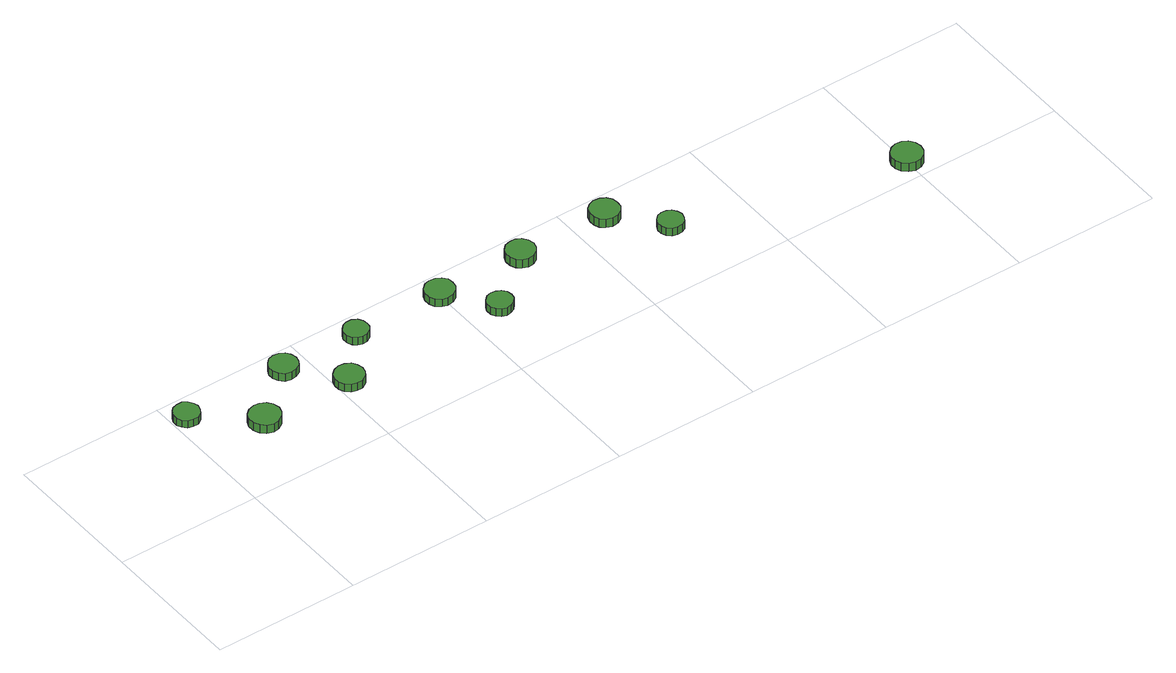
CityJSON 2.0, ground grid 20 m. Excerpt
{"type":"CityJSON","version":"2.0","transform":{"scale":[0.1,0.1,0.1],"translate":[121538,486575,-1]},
"CityObjects":{
"tree1":{"type":"SolitaryVegetationObject","attributes":{"function":"something"},"geometry":[{"type":"MultiSurface","lod":"1","boundaries":[[[0,1,2,3,4,5,6,7,8,9,10,11,12,13,14]],[[15,16,17,18,19,20,21,22,23,24,25,26,27,28,29]],[[0,29,28,1]],[[1,28,27,2]],[[2,27,26,3]],[[3,26,25,4]],[[4,25,24,5]],[[5,24,23,6]],[[6,23,22,7]],[[7,22,21,8]],[[8,21,20,9]],[[9,20,19,10]],[[10,19,18,11]],[[11,18,17,12]],[[12,17,16,13]],[[13,16,15,14]],[[14,15,29,0]]]}]},
"tree2":{"type":"SolitaryVegetationObject","attributes":{"function":"something"},"geometry":[{"type":"MultiSurface","lod":"1","boundaries":[[[30,31,32,33,34,35,36,37,38,39,40,41,42,43,44]],[[45,46,47,48,49,50,51,52,53,54,55,56,57,58,59]],[[30,59,58,31]],[[31,58,57,32]],[[32,57,56,33]],[[33,56,55,34]],[[34,55,54,35]],[[35,54,53,36]],[[36,53,52,37]],[[37,52,51,38]],[[38,51,50,39]],[[39,50,49,40]],[[40,49,48,41]],[[41,48,47,42]],[[42,47,46,43]],[[43,46,45,44]],[[44,45,59,30]]]}]},
"tree3":{"type":"SolitaryVegetationObject","attributes":{"function":"something"},"geometry":[{"type":"MultiSurface","lod":"1","boundaries":[[[60,61,62,63,64,65,66,67,68,69,70,71,72,73,74]],[[75,76,77,78,79,80,81,82,83,84,85,86,87,88,89]],[[60,89,88,61]],[[61,88,87,62]],[[62,87,86,63]],[[63,86,85,64]],[[64,85,84,65]],[[65,84,83,66]],[[66,83,82,67]],[[67,82,81,68]],[[68,81,80,69]],[[69,80,79,70]],[[70,79,78,71]],[[71,78,77,72]],[[72,77,76,73]],[[73,76,75,74]],[[74,75,89,60]]]}]},
"tree4":{"type":"SolitaryVegetationObject","attributes":{"function":"something"},"geometry":[{"type":"MultiSurface","lod":"1","boundaries":[[[90,91,92,93,94,95,96,97,98,99,100,101,102,103,104]],[[105,106,107,108,109,110,111,112,113,114,115,116,117,118,119]],[[90,119,118,91]],[[91,118,117,92]],[[92,117,116,93]],[[93,116,115,94]],[[94,115,114,95]],[[95,114,113,96]],[[96,113,112,97]],[[97,112,111,98]],[[98,111,110,99]],[[99,110,109,100]],[[100,109,108,101]],[[101,108,107,102]],[[102,107,106,103]],[[103,106,105,104]],[[104,105,119,90]]]}]},
"tree5":{"type":"SolitaryVegetationObject","attributes":{"function":"something"},"geometry":[{"type":"MultiSurface","lod":"1","boundaries":[[[120,121,122,123,124,125,126,127,128,129,130,131,132,133,134]],[[135,136,137,138,139,140,141,142,143,144,145,146,147,148,149]],[[120,149,148,121]],[[121,148,147,122]],[[122,147,146,123]],[[123,146,145,124]],[[124,145,144,125]],[[125,144,143,126]],[[126,143,142,127]],[[127,142,141,128]],[[128,141,140,129]],[[129,140,139,130]],[[130,139,138,131]],[[131,138,137,132]],[[132,137,136,133]],[[133,136,135,134]],[[134,135,149,120]]]}]},
"tree6":{"type":"SolitaryVegetationObject","attributes":{"function":"something"},"geometry":[{"type":"MultiSurface","lod":"1","boundaries":[[[150,151,152,153,154,155,156,157,158,159,160,161,162,163,164]],[[165,166,167,168,169,170,171,172,173,174,175,176,177,178,179]],[[150,179,178,151]],[[151,178,177,152]],[[152,177,176,153]],[[153,176,175,154]],[[154,175,174,155]],[[155,174,173,156]],[[156,173,172,157]],[[157,172,171,158]],[[158,171,170,159]],[[159,170,169,160]],[[160,169,168,161]],[[161,168,167,162]],[[162,167,166,163]],[[163,166,165,164]],[[164,165,179,150]]]}]},
"tree7":{"type":"SolitaryVegetationObject","attributes":{"function":"something"},"geometry":[{"type":"MultiSurface","lod":"1","boundaries":[[[180,181,182,183,184,185,186,187,188,189,190,191,192,193,194]],[[195,196,197,198,199,200,201,202,203,204,205,206,207,208,209]],[[180,209,208,181]],[[181,208,207,182]],[[182,207,206,183]],[[183,206,205,184]],[[184,205,204,185]],[[185,204,203,186]],[[186,203,202,187]],[[187,202,201,188]],[[188,201,200,189]],[[189,200,199,190]],[[190,199,198,191]],[[191,198,197,192]],[[192,197,196,193]],[[193,196,195,194]],[[194,195,209,180]]]}]},
"tree8":{"type":"SolitaryVegetationObject","attributes":{"function":"something"},"geometry":[{"type":"MultiSurface","lod":"1","boundaries":[[[210,211,212,213,214,215,216,217,218,219,220,221,222,223,224]],[[225,226,227,228,229,230,231,232,233,234,235,236,237,238,239]],[[210,239,238,211]],[[211,238,237,212]],[[212,237,236,213]],[[213,236,235,214]],[[214,235,234,215]],[[215,234,233,216]],[[216,233,232,217]],[[217,232,231,218]],[[218,231,230,219]],[[219,230,229,220]],[[220,229,228,221]],[[221,228,227,222]],[[222,227,226,223]],[[223,226,225,224]],[[224,225,239,210]]]}]},
"tree9":{"type":"SolitaryVegetationObject","attributes":{"function":"something"},"geometry":[{"type":"MultiSurface","lod":"1","boundaries":[[[240,241,242,243,244,245,246,247,248,249,250,251,252,253,254]],[[255,256,257,258,259,260,261,262,263,264,265,266,267,268,269]],[[240,269,268,241]],[[241,268,267,242]],[[242,267,266,243]],[[243,266,265,244]],[[244,265,264,245]],[[245,264,263,246]],[[246,263,262,247]],[[247,262,261,248]],[[248,261,260,249]],[[249,260,259,250]],[[250,259,258,251]],[[251,258,257,252]],[[252,257,256,253]],[[253,256,255,254]],[[254,255,269,240]]]}]},
"tree10":{"type":"SolitaryVegetationObject","attributes":{"function":"something"},"geometry":[{"type":"MultiSurface","lod":"1","boundaries":[[[270,271,272,273,274,275,276,277,278,279,280,281,282,283,284]],[[285,286,287,288,289,290,291,292,293,294,295,296,297,298,299]],[[270,299,298,271]],[[271,298,297,272]],[[272,297,296,273]],[[273,296,295,274]],[[274,295,294,275]],[[275,294,293,276]],[[276,293,292,277]],[[277,292,291,278]],[[278,291,290,279]],[[279,290,289,280]],[[280,289,288,281]],[[281,288,287,282]],[[282,287,286,283]],[[283,286,285,284]],[[284,285,299,270]]]}]},
"tree11":{"type":"SolitaryVegetationObject","attributes":{"function":"something"},"geometry":[{"type":"MultiSurface","lod":"1","boundaries":[[[300,301,302,303,304,305,306,307,308,309,310,311,312,313,314]],[[315,316,317,318,319,320,321,322,323,324,325,326,327,328,329]],[[300,329,328,301]],[[301,328,327,302]],[[302,327,326,303]],[[303,326,325,304]],[[304,325,324,305]],[[305,324,323,306]],[[306,323,322,307]],[[307,322,321,308]],[[308,321,320,309]],[[309,320,319,310]],[[310,319,318,311]],[[311,318,317,312]],[[312,317,316,313]],[[313,316,315,314]],[[314,315,329,300]]]}]}
},
"vertices":[
[38,167,19],[36,174,19],[32,180,19],[26,184,19],[18,184,19],[11,182,19],[6,177,19],[3,171,19],[3,163,19],[6,157,19],[11,152,19],[18,150,19],[26,150,19],[32,154,19],[36,160,19],[36,160,8],[32,154,8],[26,150,8],[18,150,8],[11,152,8],[6,157,8],[3,163,8],[3,171,8],[6,177,8],[11,182,8],[18,184,8],[26,184,8],[32,180,8],[36,174,8],[38,167,8],
[113,104,22],[111,113,22],[106,120,22],[98,124,22],[90,125,22],[81,122,22],[75,117,22],[71,109,22],[71,100,22],[75,92,22],[81,86,22],[90,83,22],[98,84,22],[106,89,22],[111,96,22],[111,96,9],[106,89,9],[98,84,9],[90,83,9],[81,86,9],[75,92,9],[71,100,9],[71,109,9],[75,117,9],[81,122,9],[90,125,9],[98,124,9],[106,120,9],[111,113,9],[113,104,9],
[185,167,21],[183,175,21],[179,181,21],[172,185,21],[164,186,21],[156,184,21],[150,178,21],[147,171,21],[147,163,21],[150,156,21],[156,150,21],[164,148,21],[172,149,21],[179,153,21],[183,159,21],[183,159,9],[179,153,9],[172,149,9],[164,148,9],[156,150,9],[150,156,9],[147,163,9],[147,171,9],[150,178,9],[156,184,9],[164,186,9],[172,185,9],[179,181,9],[183,175,9],[185,167,9],
[237,102,23],[235,110,23],[231,117,23],[223,121,23],[215,122,23],[207,119,23],[201,114,23],[198,106,23],[198,98,23],[201,91,23],[207,85,23],[215,83,23],[223,83,23],[231,88,23],[235,94,23],[235,94,11],[231,88,11],[223,83,11],[215,83,11],[207,85,11],[201,91,11],[198,98,11],[198,106,11],[201,114,11],[207,119,11],[215,122,11],[223,121,11],[231,117,11],[235,110,11],[237,102,11],
[291,166,21],[290,173,21],[286,179,21],[279,183,21],[272,183,21],[266,181,21],[261,176,21],[258,170,21],[258,163,21],[261,156,21],[266,152,21],[272,150,21],[279,150,21],[286,154,21],[290,160,21],[290,160,9],[286,154,9],[279,150,9],[272,150,9],[266,152,9],[261,156,9],[258,163,9],[258,170,9],[261,176,9],[266,181,9],[272,183,9],[279,183,9],[286,179,9],[290,173,9],[291,166,9],
[419,166,21],[418,174,21],[413,180,21],[406,184,21],[397,185,21],[390,183,21],[383,177,21],[380,170,21],[380,161,21],[383,154,21],[390,148,21],[397,146,21],[406,147,21],[413,151,21],[418,158,21],[418,158,9],[413,151,9],[406,147,9],[397,146,9],[390,148,9],[383,154,9],[380,161,9],[380,170,9],[383,177,9],[390,183,9],[397,185,9],[406,184,9],[413,180,9],[418,174,9],[419,166,9],
[461,103,24],[460,110,24],[455,116,24],[449,119,24],[442,120,24],[435,118,24],[430,113,24],[427,107,24],[427,99,24],[430,93,24],[435,88,24],[442,86,24],[449,87,24],[455,90,24],[460,96,24],[460,96,12],[455,90,12],[449,87,12],[442,86,12],[435,88,12],[430,93,12],[427,99,12],[427,107,12],[430,113,12],[435,118,12],[442,120,12],[449,119,12],[455,116,12],[460,110,12],[461,103,12],
[540,165,22],[538,173,22],[533,180,22],[526,184,22],[518,184,22],[510,182,22],[504,176,22],[501,169,22],[501,161,22],[504,153,22],[510,148,22],[518,145,22],[526,146,22],[533,150,22],[538,157,22],[538,157,9],[533,150,9],[526,146,9],[518,145,9],[510,148,9],[504,153,9],[501,161,9],[501,169,9],[504,176,9],[510,182,9],[518,184,9],[526,184,9],[533,180,9],[538,173,9],[540,165,9],
[665,164,23],[664,172,23],[659,179,23],[652,183,23],[643,184,23],[635,181,23],[629,176,23],[626,168,23],[626,160,23],[629,152,23],[635,147,23],[643,144,23],[652,145,23],[659,149,23],[664,156,23],[664,156,10],[659,149,10],[652,145,10],[643,144,10],[635,147,10],[629,152,10],[626,160,10],[626,168,10],[629,176,10],[635,181,10],[643,184,10],[652,183,10],[659,179,10],[664,172,10],[665,164,10],
[715,100,24],[713,107,24],[709,113,24],[703,116,24],[696,117,24],[689,115,24],[684,110,24],[681,104,24],[681,97,24],[684,90,24],[689,85,24],[696,83,24],[703,84,24],[709,87,24],[713,93,24],[713,93,12],[709,87,12],[703,84,12],[696,83,12],[689,85,12],[684,90,12],[681,97,12],[681,104,12],[684,110,12],[689,115,12],[696,117,12],[703,116,12],[709,113,12],[713,107,12],[715,100,12],
[1020,28,26],[1018,37,26],[1013,44,26],[1006,48,26],[997,49,26],[989,46,26],[982,40,26],[979,32,26],[979,24,26],[982,16,26],[989,10,26],[997,7,26],[1006,8,26],[1013,12,26],[1018,19,26],[1018,19,13],[1013,12,13],[1006,8,13],[997,7,13],[989,10,13],[982,16,13],[979,24,13],[979,32,13],[982,40,13],[989,46,13],[997,49,13],[1006,48,13],[1013,44,13],[1018,37,13],[1020,28,13]
]}
